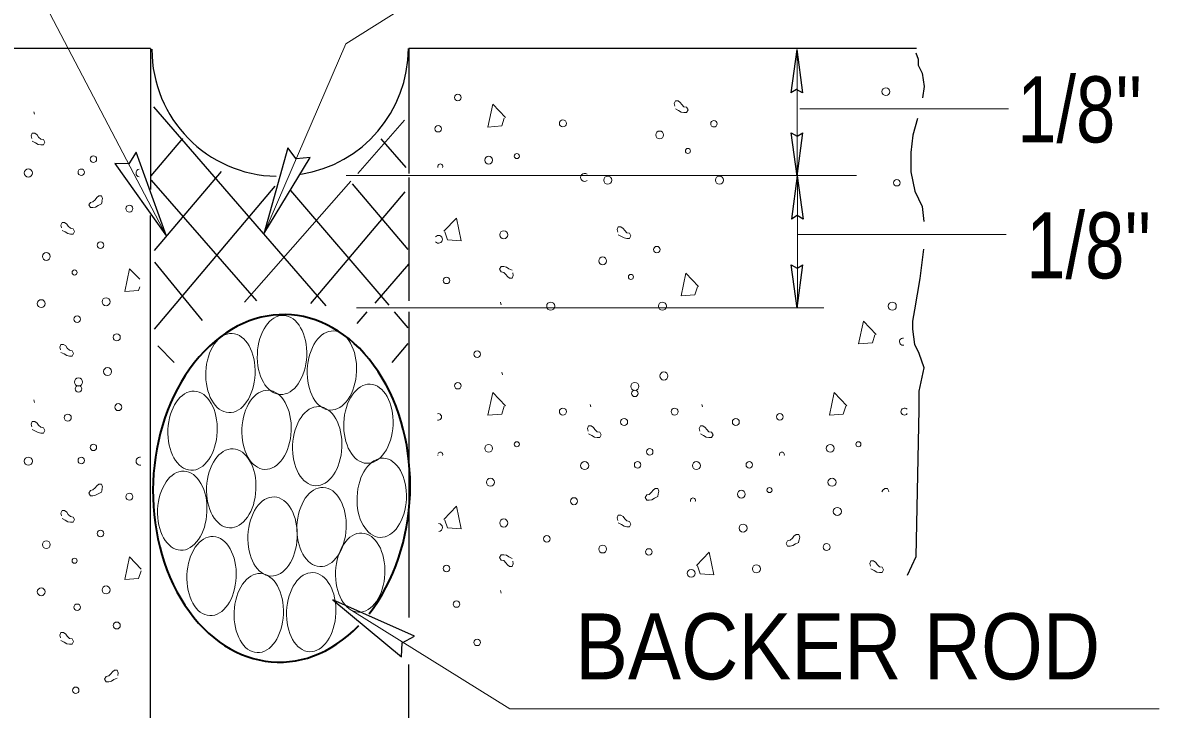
# Model space of a CAD drawing. Extents: x 912 to 1283, y -225 to 49.
# Drawn here: x 1083.8 to 1106, y -40.72 to -27.32 of the extents above; entities that cross this region are included whole.
import ezdxf

# ---------------------------------------------------------------- set-up
doc = ezdxf.new("R2010")
doc.units = 0
doc.header["$LTSCALE"] = 0.54
doc.layers.add('1', color=7, linetype='Continuous', lineweight=13)
doc.layers.add('2', color=7, linetype='Continuous', lineweight=25)

msp = doc.modelspace()

# ---------------------------------------------------------------- linework, layer by layer
at = {"layer": '1', "lineweight": 25}
for p, q in [((1086.2945, -27.8227), (1086.2945, -30.5716)), ((1101.2558, -27.8227), (1091.3417, -27.8227)), ((1091.3417, -27.8227), (1091.3417, -30.2595)), ((1098.9169, -27.8418), (1098.8008, -28.6864)), ((1098.9169, -27.8418), (1099.0326, -28.6864)), ((1089.7258, -32.8421), (1086.3598, -28.9602)), ((1098.9233, -30.3106), (1098.8076, -29.4664)), ((1098.9233, -30.3106), (1099.0393, -29.4664)), ((1086.3065, -30.3034), (1086.9246, -29.5749)), ((1091.2861, -30.1412), (1090.8013, -29.5847)), ((1088.3719, -32.7477), (1086.3113, -30.3906)), ((1086.3696, -31.7657), (1087.6783, -30.2193)), ((1091.3417, -30.341), (1091.3417, -32.7477)), ((1098.9282, -30.3046), (1098.8125, -31.1487)), ((1098.9282, -30.3046), (1099.0442, -31.1487)), ((1086.3696, -33.3024), (1088.7291, -30.507)), ((1089.0295, -30.5892), (1090.9469, -32.8292)), ((1089.423, -32.7981), (1091.2718, -30.6185)), ((1091.3266, -31.7462), (1090.2421, -30.4642)), ((1086.2945, -52.6078), (1086.2945, -31.0804)), ((1087.3077, -33.1323), (1086.3793, -31.9941)), ((1091.3363, -32.0335), (1090.6766, -32.7898)), ((1098.9233, -32.8863), (1098.8076, -32.0417)), ((1098.9233, -32.8863), (1099.0393, -32.0417)), ((1090.3288, -33.1879), (1090.5256, -32.9626)), ((1091.3266, -33.2727), (1091.0626, -32.9641)), ((1091.3417, -32.96), (1091.3417, -38.9276)), ((1086.7538, -33.951), (1086.4394, -33.6235)), ((1091.0134, -33.951), (1091.3266, -33.5803)), ((1091.3417, -52.6078), (1091.3417, -39.8457))]:
    msp.add_line(p, q, dxfattribs=at)
at = {"layer": '1'}
for p, q in [((1098.924, -30.3774), (1098.924, -27.882)), ((1098.9808, -29.0007), (1103.0519, -29.0007)), ((1091.256, -29.2192), (1090.3413, -30.2595)), ((1088.1297, -32.7733), (1090.2079, -30.4108)), ((1090.1167, -30.3012), (1100.0844, -30.3012)), ((1098.9345, -32.8803), (1098.9345, -30.3853)), ((1098.9345, -31.4514), (1103.0057, -31.4514)), ((1090.3202, -32.8811), (1099.4453, -32.8811))]:
    msp.add_line(p, q, dxfattribs=at)
for points in [[(1086.6077, -31.4845), (1084.184, -26.8576), (1084.184, -12.6782)], [(1088.5075, -31.4368), (1090.1114, -27.731), (1092.6789, -26.1053), (1094.5464, -26.1035)], [(1096.5469, -28.9981), (1096.6088, -29.0289), (1096.6603, -29.0597), (1096.7122, -29.0702), (1096.7636, -29.0702), (1096.7943, -29.0187), (1096.7636, -28.9673), (1096.7122, -28.9567), (1096.6708, -28.9155), (1096.6397, -28.8742), (1096.5988, -28.8433), (1096.5469, -28.8433), (1096.5263, -28.8948), (1096.5368, -28.9467)], [(1084.0165, -29.0548), (1084.0288, -29.1032), (1084.0303, -29.1047)], [(1093.2264, -29.1667), (1092.9789, -28.9091), (1092.8862, -29.3526), (1093.1543, -29.3319), (1093.2058, -29.1772)], [(1083.9853, -29.6301), (1084.0469, -29.6612), (1084.0988, -29.6921), (1084.1502, -29.7026), (1084.2016, -29.7026), (1084.2324, -29.6507), (1084.2016, -29.5993), (1084.1502, -29.5888), (1084.1088, -29.5478), (1084.0781, -29.5066), (1084.0368, -29.4757), (1083.9853, -29.4757), (1083.9647, -29.5272), (1083.9748, -29.5787)], [(1085.3358, -30.854), (1085.2738, -30.8847), (1085.2223, -30.9159), (1085.1708, -30.9261), (1085.1191, -30.9261), (1085.0883, -30.8747), (1085.1191, -30.8232), (1085.1708, -30.8127), (1085.2118, -30.7717), (1085.243, -30.7304), (1085.2843, -30.6992), (1085.3358, -30.6992), (1085.3564, -30.7511), (1085.3463, -30.8025)], [(1085.347, -30.8044), (1085.3346, -30.8528), (1085.3331, -30.8543)], [(1084.5655, -31.3707), (1084.6271, -31.4019), (1084.6786, -31.4327), (1084.7303, -31.4432), (1084.7818, -31.4432), (1084.8126, -31.3913), (1084.7818, -31.3399), (1084.7303, -31.3294), (1084.6891, -31.2885), (1084.6579, -31.2472), (1084.6169, -31.2163), (1084.5655, -31.2163), (1084.5448, -31.2678), (1084.555, -31.3192)], [(1092.0228, -31.3883), (1092.2707, -31.1307), (1092.3631, -31.5738), (1092.0953, -31.5532), (1092.0435, -31.3988)], [(1095.4327, -31.4571), (1095.4947, -31.4878), (1095.5461, -31.5187), (1095.5976, -31.5292), (1095.6493, -31.5292), (1095.6802, -31.4777), (1095.6493, -31.4262), (1095.5976, -31.4157), (1095.5566, -31.3745), (1095.5254, -31.3332), (1095.4845, -31.3023), (1095.4327, -31.3023), (1095.412, -31.3538), (1095.4226, -31.4057)], [(1086.0827, -32.3253), (1085.8852, -32.1199), (1085.7923, -32.563), (1086.0605, -32.5423), (1086.0834, -32.4732)], [(1093.3586, -32.1499), (1093.2967, -32.1192), (1093.2453, -32.088), (1093.1938, -32.0778), (1093.1423, -32.0778), (1093.1112, -32.1292), (1093.1423, -32.1807), (1093.1938, -32.1912), (1093.2347, -32.2322), (1093.2658, -32.2735), (1093.3072, -32.3047), (1093.3586, -32.3047), (1093.3793, -32.2528), (1093.3692, -32.2014)], [(1097.0002, -32.4635), (1096.7527, -32.2059), (1096.6599, -32.6494), (1096.9277, -32.6287), (1096.9795, -32.474)], [(1093.1423, -32.8244), (1093.1299, -32.7759), (1093.1284, -32.7748)], [(1100.4671, -33.4012), (1100.2196, -33.1436), (1100.1268, -33.5871), (1100.3946, -33.5664), (1100.4464, -33.4117)], [(1084.5453, -33.7516), (1084.6072, -33.7824), (1084.6587, -33.8136), (1084.7101, -33.8237), (1084.7619, -33.8237), (1084.7927, -33.7722), (1084.7619, -33.7208), (1084.7101, -33.7102), (1084.6692, -33.669), (1084.638, -33.6277), (1084.5971, -33.5968), (1084.5453, -33.5968), (1084.5246, -33.6483), (1084.5351, -33.7002)], [(1093.1708, -34.1879), (1093.1585, -34.1395), (1093.157, -34.1384)], [(1093.2264, -34.7933), (1092.9789, -34.5357), (1092.8862, -34.9788), (1093.1543, -34.9582), (1093.2058, -34.8034)], [(1099.8985, -34.7933), (1099.6511, -34.5357), (1099.5583, -34.9788), (1099.8264, -34.9582), (1099.8779, -34.8034)], [(1084.0165, -34.6814), (1084.0288, -34.7298), (1084.0303, -34.731)], [(1094.884, -34.7674), (1094.8964, -34.8158), (1094.8979, -34.8173)], [(1097.0663, -34.7674), (1097.0787, -34.8158), (1097.0802, -34.8173)], [(1083.9853, -35.2567), (1084.0469, -35.2875), (1084.0988, -35.3183), (1084.1502, -35.3288), (1084.2016, -35.3288), (1084.2324, -35.2774), (1084.2016, -35.2259), (1084.1502, -35.2154), (1084.1088, -35.1741), (1084.0781, -35.1328), (1084.0368, -35.102), (1083.9853, -35.102), (1083.9647, -35.1534), (1083.9748, -35.2052)], [(1094.8525, -35.3427), (1094.9144, -35.3739), (1094.9659, -35.4047), (1095.0178, -35.4152), (1095.0692, -35.4152), (1095.1, -35.3634), (1095.0692, -35.3119), (1095.0178, -35.3014), (1094.9764, -35.2605), (1094.9453, -35.2192), (1094.9043, -35.1884), (1094.8525, -35.1884), (1094.8318, -35.2398), (1094.8423, -35.2912)], [(1097.0348, -35.3427), (1097.0967, -35.3739), (1097.1482, -35.4047), (1097.1996, -35.4152), (1097.251, -35.4152), (1097.2822, -35.3634), (1097.251, -35.3119), (1097.1996, -35.3014), (1097.1587, -35.2605), (1097.1275, -35.2192), (1097.0862, -35.1884), (1097.0348, -35.1884), (1097.0141, -35.2398), (1097.0242, -35.2912)], [(1085.3358, -36.4806), (1085.2738, -36.5114), (1085.2223, -36.5422), (1085.1708, -36.5527), (1085.1191, -36.5527), (1085.0883, -36.5012), (1085.1191, -36.4494), (1085.1708, -36.4392), (1085.2118, -36.398), (1085.243, -36.3567), (1085.2843, -36.3258), (1085.3358, -36.3258), (1085.3564, -36.3773), (1085.3463, -36.4287)], [(1085.347, -36.431), (1085.3346, -36.4791), (1085.3331, -36.4806)], [(1096.2033, -36.5666), (1096.1413, -36.5974), (1096.0898, -36.6286), (1096.0381, -36.6387), (1095.9866, -36.6387), (1095.9558, -36.5872), (1095.9866, -36.5358), (1096.0381, -36.5252), (1096.0793, -36.484), (1096.1105, -36.4427), (1096.1515, -36.4118), (1096.2033, -36.4118), (1096.2239, -36.4633), (1096.2134, -36.5152)], [(1096.2142, -36.517), (1096.2018, -36.5655), (1096.2003, -36.5666)], [(1100.5775, -36.4734), (1100.6004, -36.4427), (1100.6418, -36.4118), (1100.6932, -36.4118), (1100.7138, -36.4633), (1100.7127, -36.4697)], [(1084.5655, -36.9973), (1084.6271, -37.0281), (1084.6786, -37.0589), (1084.7303, -37.0694), (1084.7818, -37.0694), (1084.8126, -37.018), (1084.7818, -36.9665), (1084.7303, -36.956), (1084.6891, -36.9147), (1084.6579, -36.8734), (1084.6169, -36.8426), (1084.5655, -36.8426), (1084.5448, -36.8941), (1084.555, -36.9458)], [(1092.0228, -37.0146), (1092.2707, -36.757), (1092.3631, -37.2005), (1092.0953, -37.1798), (1092.0435, -37.0251)], [(1095.4327, -37.0833), (1095.4947, -37.1145), (1095.5461, -37.1452), (1095.5976, -37.1558), (1095.6493, -37.1558), (1095.6802, -37.104), (1095.6493, -37.0525), (1095.5976, -37.042), (1095.5566, -37.0011), (1095.5254, -36.9597), (1095.4845, -36.929), (1095.4327, -36.929), (1095.412, -36.9804), (1095.4226, -37.0318)], [(1098.956, -37.462), (1098.894, -37.4928), (1098.8426, -37.5236), (1098.7908, -37.5341), (1098.7393, -37.5341), (1098.7085, -37.4827), (1098.7393, -37.4312), (1098.7908, -37.4207), (1098.8321, -37.3794), (1098.8633, -37.3381), (1098.9042, -37.3073), (1098.956, -37.3073), (1098.9767, -37.3587), (1098.9662, -37.4106)], [(1098.9673, -37.4124), (1098.9548, -37.4609), (1098.9533, -37.462)], [(1093.3586, -37.7762), (1093.2967, -37.7454), (1093.2453, -37.7146), (1093.1938, -37.7041), (1093.1423, -37.7041), (1093.1112, -37.7555), (1093.1423, -37.8073), (1093.1938, -37.8175), (1093.2347, -37.8588), (1093.2658, -37.9001), (1093.3072, -37.9309), (1093.3586, -37.9309), (1093.3793, -37.8794), (1093.3692, -37.828)], [(1096.9578, -37.91), (1097.2053, -37.6524), (1097.298, -38.0959), (1097.0299, -38.0752), (1096.9784, -37.9206)], [(1086.1134, -37.9838), (1085.8852, -37.7462), (1085.7923, -38.1892), (1086.0605, -38.1686), (1086.1119, -38.0142)], [(1100.3677, -37.9787), (1100.4296, -38.0096), (1100.481, -38.0407), (1100.5325, -38.0508), (1100.5839, -38.0508), (1100.6151, -37.9994), (1100.5839, -37.948), (1100.5325, -37.9374), (1100.4916, -37.8965), (1100.4604, -37.8552), (1100.4191, -37.824), (1100.3677, -37.824), (1100.347, -37.8758), (1100.3571, -37.9273)], [(1093.1423, -38.451), (1093.1299, -38.4026), (1093.1284, -38.4011)], [(1090.2263, -38.7942), (1093.3143, -40.711), (1105.9995, -40.711)], [(1084.5453, -39.3778), (1084.6072, -39.409), (1084.6587, -39.4398), (1084.7101, -39.4503), (1084.7619, -39.4503), (1084.7927, -39.3985), (1084.7619, -39.347), (1084.7101, -39.3365), (1084.6692, -39.2956), (1084.638, -39.2542), (1084.5971, -39.2235), (1084.5453, -39.2235), (1084.5246, -39.2749), (1084.5351, -39.3264)], [(1085.6429, -40.1106), (1085.5809, -40.1413), (1085.5295, -40.1726), (1085.478, -40.1827), (1085.4263, -40.1827), (1085.3954, -40.1312), (1085.4263, -40.0797), (1085.478, -40.0692), (1085.519, -40.028), (1085.5502, -39.9867), (1085.5914, -39.9558), (1085.6429, -39.9558), (1085.6636, -40.0073), (1085.6534, -40.0592)]]:
    msp.add_lwpolyline(points, dxfattribs=at)
at = {"layer": '1', "lineweight": 25}
for points in [[(1101.2474, -27.9075), (1101.2869, -28.0266), (1101.2869, -28.1457), (1101.3661, -28.3041), (1101.4059, -28.5621), (1101.3767, -28.7814)], [(1099.0326, -28.6864), (1098.9158, -28.6207), (1098.8008, -28.6864)], [(1101.2783, -29.1881), (1101.1878, -29.5137), (1101.1483, -29.8509), (1101.1483, -30.2276), (1101.2276, -30.6042), (1101.3661, -30.9017), (1101.3988, -31.1957)], [(1098.8076, -29.4664), (1098.9244, -29.5313), (1099.0393, -29.4664)], [(1099.0442, -31.1487), (1098.927, -31.0834), (1098.8125, -31.1487)], [(1101.0789, -38.1012), (1101.2517, -37.7369), (1101.3068, -34.8673), (1101.3068, -34.5105), (1101.4059, -34.0542), (1101.3068, -33.7767), (1101.2276, -33.5983), (1101.1878, -33.3009), (1101.1878, -33.1425), (1101.2276, -32.9242), (1101.3267, -32.3095), (1101.398, -31.7365)], [(1098.8076, -32.0417), (1098.9244, -32.1072), (1099.0393, -32.0417)]]:
    msp.add_lwpolyline(points, dxfattribs=at)
for points in [[(1086.6077, -31.4845), (1086.0166, -29.8449), (1085.8705, -30.0721), (1085.5963, -30.065)], [(1088.5075, -31.4368), (1089.411, -29.9463), (1089.1425, -29.9756), (1088.9758, -29.7577)], [(1089.856, -38.5809), (1091.1978, -39.6932), (1091.2083, -39.4232), (1091.4483, -39.2899)]]:
    msp.add_lwpolyline(points, close=True, dxfattribs=at)
at = {"layer": '1'}
for centre, radius in [((1100.6594, -28.6618), 0.0764), ((1092.2988, -28.7768), 0.0637), ((1094.3497, -29.2816), 0.0682), ((1097.3005, -29.2878), 0.0637), ((1091.9148, -29.3862), 0.0637), ((1096.2409, -29.5071), 0.0764), ((1085.1787, -29.9803), 0.0637), ((1092.8999, -29.9995), 0.0764), ((1093.4505, -29.9194), 0.0495), ((1096.7932, -29.8207), 0.0495), ((1083.9084, -30.2503), 0.079), ((1084.9419, -30.2364), 0.0637), ((1095.2263, -30.3908), 0.079), ((1097.4084, -30.3908), 0.079), ((1100.8738, -30.4405), 0.0637), ((1085.8813, -30.9449), 0.0682), ((1093.1952, -31.4567), 0.079), ((1085.3188, -31.6607), 0.0637), ((1096.1863, -31.7469), 0.0637), ((1084.2592, -31.88), 0.0764), ((1095.1266, -31.9661), 0.0764), ((1084.8115, -32.1936), 0.0495), ((1092.0749, -32.3472), 0.0637), ((1095.679, -32.2798), 0.0495), ((1084.1592, -32.8002), 0.0764), ((1085.4267, -32.7636), 0.079), ((1094.1121, -32.8498), 0.079), ((1096.2941, -32.8498), 0.079), ((1100.7842, -32.8498), 0.079), ((1084.8603, -33.1027), 0.0637), ((1085.6359, -33.4583), 0.0682), ((1092.675, -33.7877), 0.0637), ((1085.4551, -34.1272), 0.079), ((1096.3226, -34.2133), 0.079), ((1084.8879, -34.3309), 0.079), ((1084.8887, -34.4662), 0.0637), ((1092.2988, -34.4032), 0.0637), ((1095.7553, -34.4171), 0.079), ((1095.7561, -34.5524), 0.0637), ((1085.6643, -34.8218), 0.0682), ((1094.3497, -34.908), 0.0682), ((1096.5318, -34.908), 0.0682), ((1084.6787, -35.0255), 0.0682), ((1095.5461, -35.1117), 0.0682), ((1097.7282, -35.1117), 0.0682), ((1098.5869, -35.0126), 0.0637), ((1093.4505, -35.5458), 0.0495), ((1100.1226, -35.5458), 0.0495), ((1085.1787, -35.6067), 0.0637), ((1092.8999, -35.6259), 0.0764), ((1096.0461, -35.6928), 0.0637), ((1099.5721, -35.6259), 0.0764), ((1083.9084, -35.8767), 0.079), ((1084.9419, -35.8628), 0.0637), ((1094.7758, -35.9628), 0.079), ((1095.8094, -35.949), 0.0637), ((1096.9579, -35.9628), 0.079), ((1097.9914, -35.949), 0.0637), ((1092.9349, -36.288), 0.079), ((1098.3853, -36.4412), 0.0495), ((1099.6071, -36.288), 0.079), ((1085.8813, -36.5713), 0.0682), ((1094.5666, -36.6575), 0.0682), ((1097.8347, -36.5213), 0.0764), ((1099.7106, -36.8582), 0.079), ((1093.1952, -37.0831), 0.079), ((1085.3188, -37.2871), 0.0637), ((1097.8698, -37.1834), 0.079), ((1084.2592, -37.5064), 0.0764), ((1094.0356, -37.3934), 0.0637), ((1095.1266, -37.5925), 0.0764), ((1099.5014, -37.5529), 0.0682), ((1096.0294, -37.6485), 0.0637), ((1084.8115, -37.82), 0.0495), ((1092.0749, -37.9736), 0.0637), ((1098.13, -37.9785), 0.079), ((1096.8552, -38.0671), 0.0764), ((1084.1592, -38.4266), 0.0764), ((1085.4267, -38.39), 0.079), ((1092.2704, -38.6661), 0.0637), ((1084.8603, -38.7291), 0.0637), ((1085.6359, -39.0847), 0.0682), ((1092.675, -39.4141), 0.0637), ((1084.8332, -40.3502), 0.0637)]:
    msp.add_circle(centre, radius, dxfattribs=at)
at = {"layer": '1', "lineweight": 25}
for centre, start, end in [((1088.7991, -27.8359), 179.99996, 268.85757), ((1088.8531, -27.8224), 278.76848, 359.99993)]:
    msp.add_arc(centre, 2.4785, start, end, dxfattribs=at)
at = {"layer": '1'}
for centre, radius, start, end in [((1086.0905, -30.2503), 0.079, 104.28694, 256.33601), ((1091.9553, -30.1231), 0.0495, 337.44276, 202.55724), ((1094.7758, -30.3364), 0.079, 52.4871, 310.61014), ((1091.9204, -31.5453), 0.0764, 219.80284, 141.44983), ((1100.9934, -33.5445), 0.0682, 81.94314, 283.78157), ((1101.0218, -34.908), 0.0682, 42.36835, 323.35637), ((1091.9148, -35.0126), 0.0637, 256.38121, 104.87147), ((1091.9553, -35.7495), 0.0495, 337.44276, 166.76383), ((1098.6274, -35.7495), 0.0495, 337.44276, 202.55724), ((1086.0905, -35.8767), 0.079, 81.94467, 278.67828), ((1091.9553, -35.7495), 0.0495, 194.48884, 202.55723), ((1096.8901, -36.6449), 0.0495, 337.44276, 202.55724), ((1091.9204, -37.1717), 0.0764, 272.36498, 88.8877)]:
    msp.add_arc(centre, radius, start, end, dxfattribs=at)
at = {"layer": '1', "lineweight": 35}
msp.add_ellipse((1088.8547, -36.4078), major_axis=(0.0924, 3.3921), ratio=0.740038, start_param=3.926403, end_param=10.1061641, dxfattribs=at)
at = {"layer": '1'}
for centre in [(1088.8631, -33.8023), (1087.8555, -34.1564), (1089.8371, -34.1061), (1090.5511, -35.1458), (1087.1166, -35.2815), (1088.5608, -35.2648), (1089.5515, -35.5837), (1087.8723, -36.4066), (1090.811, -36.5913), (1086.9151, -36.8432), (1089.6356, -37.1623), (1088.6784, -37.347), (1090.3912, -38.0524), (1087.486, -38.1195), (1088.4097, -38.8416), (1089.4341, -38.8248)]:
    msp.add_ellipse(centre, major_axis=(0.0336, 0.7725), ratio=0.623683, dxfattribs=at)
at = {"layer": '2'}
msp.add_line((1086.2945, -27.8227), (1075.6593, -27.8227), dxfattribs=at)

# ---------------------------------------------------------------- texts
at = {"layer": '1'}
for s, width, p in [("1/8''", 0.8, (1103.2235, -29.6534)), ("1/8''", 0.8, (1103.4008, -32.3084)), ('BACKER ROD', 0.9, (1094.587, -40.1364))]:
    msp.add_text(s, height=1.289, dxfattribs=dict(at, width=width)).set_placement(p)

doc.saveas('drawing.dxf')
